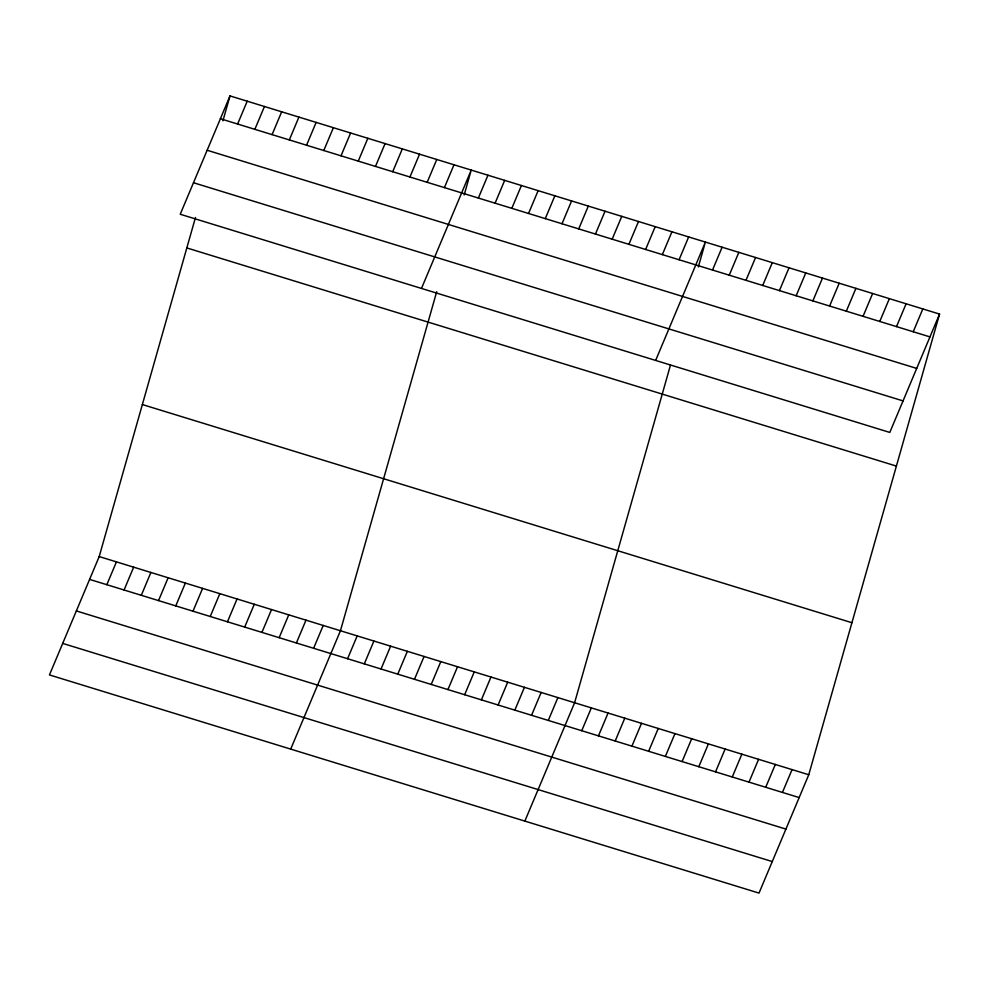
<?xml version="1.0" encoding="UTF-8"?>
<svg xmlns="http://www.w3.org/2000/svg" width="989" height="989" viewBox="0 0 989 989"><rect width="100%" height="100%" fill="white"/><g stroke="black" fill="none" stroke-linecap="round" stroke-linejoin="round"><path stroke-width="1.48" d="M939.55 314.069L889.803 432.428L180.233 214.254L229.992 95.908L939.55 314.069L808.767 774.746L759.008 893.092L49.45 674.931L99.197 556.572L195.463 217.518M222.921 120.782L229.992 95.908M436.705 291.693L340.451 630.747L290.704 749.106M464.175 194.957L471.234 170.083L421.487 288.429M670.48 365.077L574.609 702.746L524.862 821.105M698.333 266.956L705.392 242.07L655.645 360.429M237.62 124.033L247.213 101.199M254.853 129.324L264.446 106.503M272.086 134.628L281.68 111.794M289.32 139.919L298.913 117.098M106.837 584.697L116.43 561.876M306.553 145.222L316.146 122.389M124.07 590L133.663 567.179M323.786 150.513L333.38 127.692M141.303 595.304L150.897 572.47M341.02 155.817L350.613 132.996M158.537 600.595L168.13 577.774M358.253 161.12L367.846 138.287M175.77 605.898L185.363 583.065M375.486 166.412L385.08 143.59M193.003 611.19L202.597 588.368M392.72 171.715L402.313 148.882M210.237 616.493L219.83 593.66M409.941 177.006L419.546 154.185M227.47 621.784L237.063 598.963M427.174 182.31L436.779 159.476M244.691 627.088L254.297 604.267M444.407 187.613L454 164.78M261.924 632.391L271.53 609.558M279.158 637.682L288.751 614.861M478.367 198.047L487.96 175.226M296.391 642.986L305.984 620.152M495.093 203.19L504.687 180.369M313.624 648.277L323.218 625.456M511.82 208.333L521.413 185.512M528.546 213.476L538.14 190.654M347.584 658.723L357.177 635.89M545.273 218.618L554.866 195.797M364.311 663.866L373.904 641.033M561.999 223.761L571.593 200.928M381.037 669.009L390.63 646.176M578.726 228.904L588.319 206.071M397.763 674.152L407.357 651.318M595.452 234.047L605.045 211.213M414.49 679.295L424.083 656.461M612.166 239.19L621.772 216.356M431.216 684.437L440.81 661.604M628.893 244.332L638.498 221.499M447.93 689.58L457.536 666.747M645.619 249.475L655.213 226.642M464.657 694.723L474.263 671.89M662.346 254.618L671.939 231.785M481.383 699.866L490.977 677.032M679.072 259.761L688.665 236.927M498.11 705.009L507.703 682.175M514.836 710.151L524.43 687.318M712.525 270.046L722.118 247.213M531.563 715.294L541.156 692.461M729.252 275.189L738.845 252.356M548.289 720.437L557.883 697.604M745.978 280.332L755.571 257.499M762.704 285.475L772.298 262.641M581.742 730.71L591.335 707.889M779.431 290.618L789.024 267.784M598.469 735.853L608.062 713.032M796.157 295.76L805.751 272.927M615.195 740.996L624.788 718.175M812.871 300.903L822.477 278.07M631.922 746.139L641.515 723.318M829.598 306.034L839.204 283.213M648.636 751.281L658.241 728.46M846.324 311.176L855.918 288.355M665.362 756.424L674.968 733.603M863.051 316.319L872.644 293.498M682.089 761.567L691.682 738.746M879.777 321.462L889.371 298.641M698.815 766.71L708.408 743.889M896.504 326.605L906.097 303.784M715.541 771.853L725.135 749.032M913.23 331.748L922.824 308.927M732.268 776.995L741.861 754.174M748.994 782.138L758.588 759.317M765.721 787.281L775.314 764.46M782.447 792.424L792.041 769.603M220.386 118.729L929.957 336.89M207.134 150.254L916.704 368.415M193.485 182.73L903.044 400.904M186.822 247.93L896.393 466.091M142.367 404.55L851.925 622.724M99.197 556.572L808.767 774.746M89.603 579.406L799.174 797.567M76.351 610.93L785.921 829.091M62.703 643.406L772.261 861.567"/></g></svg>
